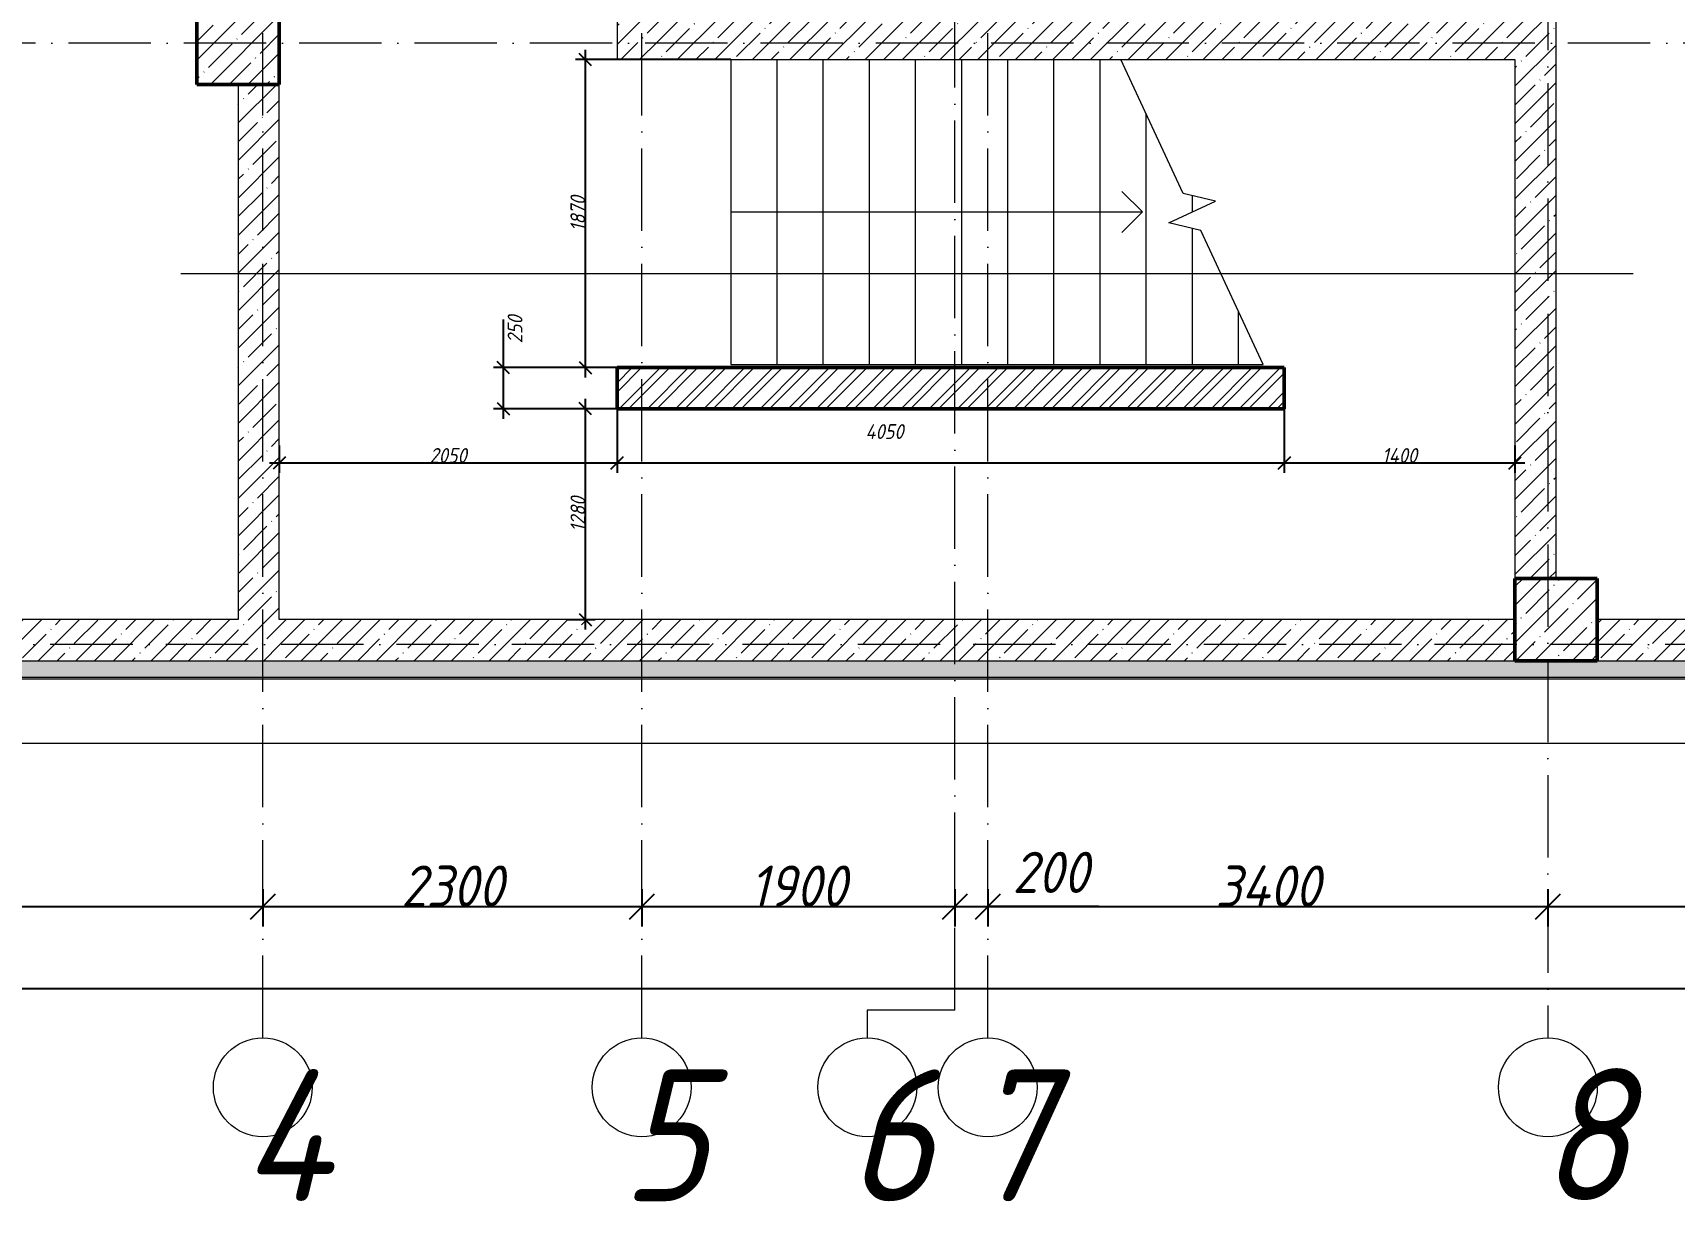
# Model space of a CAD drawing. Header units: millimetres. Extents: x -12989 to 629078, y -109036 to 555275.
# Drawn here: x 517693 to 527655, y 480028 to 487122 of the extents above; entities that cross this region are included whole.
import ezdxf

# ---------------------------------------------------------------- set-up
doc = ezdxf.new("R2010")
doc.units = ezdxf.units.MM
doc.linetypes.add('50_200_ШТРИХ_1Т_ш5_п1_п1_', pattern=[700, 500, -100, 0, -100])
for name, color, linetype, lineweight in [('A-____-____-DIMS', 7, 'Continuous', 9), ('A-DETL-GENF-OTLN-2', 7, 'Continuous', 5), ('A-FLOR-____-OTLN', 7, 'Continuous', 9), ('A-WALL-____-MCUT', 7, 'Continuous', 13), ('A-WALL-____-MCUT-1', 7, 'Continuous', 9), ('A-WALL-____-MCUT-2', 7, 'Continuous', 50), ('A-WALL-____-MCUT-3', 7, 'Continuous', 9), ('A-WALL-____-PATT-1', 7, 'Continuous', 9), ('S-COLS-____-MCUT', 7, 'Continuous', 50), ('S-COLS-____-OTLN', 7, 'Continuous', 9), ('S-GRID-____-IDEN', 7, 'Continuous', 9), ('S-GRID-____-OTLN', 7, 'Continuous', 9), ('S-GRID-____-OTLN-1', 7, '50_200_ШТРИХ_1Т_ш5_п1_п1_', 9), ('S-STRS-____-MBND', 7, 'Continuous', 9), ('S-STRS-____-OTLN-1', 7, 'Continuous', 9)]:
    doc.layers.add(name, color=color, linetype=linetype, lineweight=lineweight)
doc.layers.add('A-DETL-GENF-OTLN-3', color=9, linetype='Continuous', lineweight=9, true_color=0x808080)
doc.layers.add('A-WALL-____-PATT-2', color=7, linetype='Continuous', lineweight=9, true_color=0x787878)
doc.styles.add('ISOCPEUR_I', font='isocpeui.ttf', dxfattribs={"width": 0.9, "height": 2.5})
doc.styles.add('ISOCPEUR_I_7', font='isocpeui.ttf', dxfattribs={"width": 0.9, "height": 90})
doc.styles.add('ISOCPEUR_I_9', font='isocpeui.ttf', dxfattribs={"width": 0.9, "height": 250})
doc.dimstyles.new('ISO-1_8_0_9К_СРЕДНИЙ_Кладочные', dxfattribs={"dimscale": 304.8, "dimtxt": 89.638306, "dimasz": 0.246063, "dimexe": 0.19685, "dimexo": 0, "dimgap": 0, "dimtad": 1, "dimdec": 3, "dimrnd": 0.001, "dimdsep": 46, "dimtxsty": 'ISOCPEUR_I_7', "dimblk1": 'OBLIQUE', "dimblk2": 'OBLIQUE', "dimsah": 1, "dimcen": 0.09, "dimdle": 0.19685, "dimazin": 0, "dimtfac": 1, "dimtdec": 4, "dimtix": 1, "dimtmove": 2, "dimatfit": 3, "dimfxl": 1, "dimtvp": 1, "dimtolj": 1, "dimtzin": 0, "dimarcsym": 2})
doc.dimstyles.new('ISO-1_8_0_9К_СРЕДНИЙ_Кладочные_1', dxfattribs={"dimscale": 304.8, "dimtxt": 89.638306, "dimasz": 0.246063, "dimexe": 0.19685, "dimexo": 0, "dimgap": 0, "dimtad": 1, "dimdec": 3, "dimrnd": 0.001, "dimdsep": 46, "dimtxsty": 'ISOCPEUR_I_7', "dimblk1": 'OBLIQUE', "dimblk2": 'OBLIQUE', "dimsah": 1, "dimcen": 0.09, "dimdle": 0.19685, "dimazin": 0, "dimtfac": 1, "dimtdec": 4, "dimtix": 1, "dimtmove": 0, "dimatfit": 3, "dimfxl": 1, "dimtvp": 1, "dimtolj": 1, "dimtzin": 0, "dimarcsym": 2})
doc.dimstyles.new('ISO-1_8_0_9К_СРЕДНИЙ_Кладочные_2', dxfattribs={"dimscale": 304.8, "dimtxt": 89.638306, "dimasz": 0.246063, "dimexe": 0.19685, "dimexo": 0, "dimgap": 0, "dimtad": 1, "dimdec": 3, "dimrnd": 0.001, "dimdsep": 46, "dimtxsty": 'ISOCPEUR_I_7', "dimblk1": 'OBLIQUE', "dimblk2": 'OBLIQUE', "dimsah": 1, "dimcen": 0.09, "dimdle": 0.19685, "dimazin": 0, "dimtfac": 1, "dimtdec": 4, "dimtix": 1, "dimtmove": 1, "dimatfit": 3, "dimfxl": 1, "dimtvp": 1, "dimtolj": 1, "dimtzin": 0, "dimarcsym": 2})
doc.dimstyles.new('ISO-2_5_0_9К_БОЛЬШОЙ_ОСИ', dxfattribs={"dimscale": 304.8, "dimtxt": 248.995294, "dimasz": 0.492126, "dimexe": 0.393701, "dimexo": 0, "dimgap": 0, "dimtad": 1, "dimdec": 0, "dimzin": 0, "dimdsep": 46, "dimtxsty": 'ISOCPEUR_I_9', "dimblk1": 'OBLIQUE', "dimblk2": 'OBLIQUE', "dimsah": 1, "dimcen": 0.09, "dimdle": 0.393701, "dimazin": 0, "dimtfac": 1, "dimtdec": 4, "dimtix": 1, "dimtmove": 0, "dimatfit": 3, "dimfxl": 1, "dimtvp": 1, "dimtolj": 1, "dimtzin": 0, "dimarcsym": 2})
doc.dimstyles.new('ISO-2_5_0_9К_БОЛЬШОЙ_ОСИ_1', dxfattribs={"dimscale": 304.8, "dimtxt": 248.995294, "dimasz": 0.492126, "dimexe": 0.393701, "dimexo": 0, "dimgap": 0, "dimtad": 1, "dimdec": 0, "dimzin": 0, "dimdsep": 46, "dimtxsty": 'ISOCPEUR_I_9', "dimblk1": 'OBLIQUE', "dimblk2": 'OBLIQUE', "dimsah": 1, "dimcen": 0.09, "dimdle": 0.393701, "dimazin": 0, "dimtfac": 1, "dimtdec": 4, "dimtix": 1, "dimtmove": 1, "dimatfit": 3, "dimfxl": 1, "dimtvp": 1, "dimtolj": 1, "dimtzin": 0, "dimarcsym": 2})
pattern_1 = [(45, (513638.8, 428127.92), (-114.04925, 114.04925), []), (45, (513752.85, 428127.92), (-114.04925, 114.04925), [201.612, -40.322, 3.353, -36.97])]

# ---------------------------------------------------------------- blocks, each defined once
blk = doc.blocks.new('BSC_Колонна _Прямоугольная - 500х500-V51-АР1_Кладочный план подвала в осях 1-64_Ю-ЯЯ')
at = {"layer": 'S-COLS-____-OTLN'}
h = blk.add_hatch(dxfattribs=at)
h.set_pattern_fill('FP_64', color=256, style=0, pattern_type=2)
h.set_pattern_definition([(45, (-5300, -58931.04), (-114.04925, 114.04925), []), (45, (-5185.95, -58931.04), (-114.04925, 114.04925), [201.613, -40.323, 3.353, -36.97])])
h.paths.add_polyline_path([(-250, -250), (250, -250), (250, 250), (-250, 250)], flags=0)
at = {"layer": 'S-COLS-____-MCUT'}
for p, q in [((250, 250), (-250, 250)), ((-250, 250), (-250, -250)), ((250, -250), (250, 250)), ((-250, -250), (250, -250))]:
    blk.add_line(p, q, dxfattribs=at)
blk = doc.blocks.new('BSC_Колонна _Прямоугольная - 500х500-V52-АР1_Кладочный план подвала в осях 1-64_Ю-ЯЯ')
at = {"layer": 'S-COLS-____-OTLN'}
h = blk.add_hatch(dxfattribs=at)
h.set_pattern_fill('FP_65', color=256, style=0, pattern_type=2)
h.set_pattern_definition([(45, (-13300, -55431.04), (-114.04925, 114.04925), []), (45, (-13185.95, -55431.04), (-114.04925, 114.04925), [201.613, -40.323, 3.353, -36.97])])
h.paths.add_polyline_path([(-250, -250), (250, -250), (250, 250), (-250, 250)], flags=0)
at = {"layer": 'S-COLS-____-MCUT'}
for p, q in [((250, 250), (-250, 250)), ((-250, 250), (-250, -250)), ((250, -250), (250, 250)), ((-250, -250), (250, -250))]:
    blk.add_line(p, q, dxfattribs=at)
blk = doc.blocks.new('DET_L_Имитация разреза_ISO2-5 - Низ-28995171-АР1_Кладочный план подвала в осях 1-64_Ю-ЯЯ')
at = {"layer": 'A-DETL-GENF-OTLN-3'}
blk.add_line((143.1, 0), (8956.9, 0), dxfattribs=at)
blk = doc.blocks.new('Ось сетки - Круг_Ø6_00__ISO-2_5_0_9K_-25732049-АР1_Кладочный план подвала в осях 1-64_Ю-ЯЯ')
at = {"layer": 'S-GRID-____-IDEN'}
blk.add_circle((0, 0), 3, dxfattribs=at)
blk = doc.blocks.new('_Oblique')
at = {"color": 0, "linetype": 'ByBlock', "lineweight": -2}
blk.add_line((-0.5, -0.5), (0.5, 0.5), dxfattribs=at)
blk = doc.blocks.new('*D6515')
at = {"layer": 'A-____-____-DIMS', "color": 0, "lineweight": -2, "transparency": 16777216}
for p, q in [((511288.8, 481922.5), (511288.8, 481696.4)), ((519088.8, 481922.5), (519088.8, 481696.4)), ((511168.8, 481816.4), (519208.8, 481816.4))]:
    blk.add_line(p, q, dxfattribs=at)
at = {"layer": 'Defpoints', "color": 0, "transparency": 16777216}
for p in [(511288.8, 481922.5), (519088.8, 481922.5), (519088.8, 481816.4)]:
    blk.add_point(p, dxfattribs=at)
at = {"layer": 'A-____-____-DIMS', "color": 0, "lineweight": -2, "transparency": 16777216, "xscale": 150, "yscale": 150, "zscale": 150, "rotation": 180}
blk.add_blockref('_Oblique', (511288.8, 481816.4), dxfattribs=at)
at = {"layer": 'A-____-____-DIMS', "color": 0, "lineweight": -2, "transparency": 16777216, "xscale": 150, "yscale": 150, "zscale": 150}
blk.add_blockref('_Oblique', (519088.8, 481816.4), dxfattribs=at)
at = {"layer": 'A-____-____-DIMS', "color": 0, "transparency": 16777216, "insert": (515188.8, 481943), "char_height": 250, "width": 758.478, "attachment_point": 5, "style": 'ISOCPEUR_I_9'}
blk.add_mtext('\\A1;7800', dxfattribs=at)
blk = doc.blocks.new('*D6516')
at = {"layer": 'A-____-____-DIMS', "color": 0, "lineweight": -2, "transparency": 16777216}
for p, q in [((519088.8, 481922.5), (519088.8, 481696.4)), ((521388.8, 481922.5), (521388.8, 481696.4)), ((518968.8, 481816.4), (521508.8, 481816.4))]:
    blk.add_line(p, q, dxfattribs=at)
at = {"layer": 'Defpoints', "color": 0, "transparency": 16777216}
for p in [(519088.8, 481922.5), (521388.8, 481922.5), (521388.8, 481816.4)]:
    blk.add_point(p, dxfattribs=at)
at = {"layer": 'A-____-____-DIMS', "color": 0, "lineweight": -2, "transparency": 16777216, "xscale": 150, "yscale": 150, "zscale": 150, "rotation": 180}
blk.add_blockref('_Oblique', (519088.8, 481816.4), dxfattribs=at)
at = {"layer": 'A-____-____-DIMS', "color": 0, "lineweight": -2, "transparency": 16777216, "xscale": 150, "yscale": 150, "zscale": 150}
blk.add_blockref('_Oblique', (521388.8, 481816.4), dxfattribs=at)
at = {"layer": 'A-____-____-DIMS', "color": 0, "transparency": 16777216, "insert": (520238.8, 481941.4), "char_height": 250, "width": 758.478, "attachment_point": 5, "style": 'ISOCPEUR_I_9'}
blk.add_mtext('\\A1;2300', dxfattribs=at)
blk = doc.blocks.new('*D6517')
at = {"layer": 'A-____-____-DIMS', "color": 0, "lineweight": -2, "transparency": 16777216}
for p, q in [((521388.8, 481922.5), (521388.8, 481696.4)), ((523288.8, 481922.5), (523288.8, 481696.4)), ((521268.8, 481816.4), (523408.8, 481816.4))]:
    blk.add_line(p, q, dxfattribs=at)
at = {"layer": 'Defpoints', "color": 0, "transparency": 16777216}
for p in [(521388.8, 481922.5), (523288.8, 481922.5), (523288.8, 481816.4)]:
    blk.add_point(p, dxfattribs=at)
at = {"layer": 'A-____-____-DIMS', "color": 0, "lineweight": -2, "transparency": 16777216, "xscale": 150, "yscale": 150, "zscale": 150, "rotation": 180}
blk.add_blockref('_Oblique', (521388.8, 481816.4), dxfattribs=at)
at = {"layer": 'A-____-____-DIMS', "color": 0, "lineweight": -2, "transparency": 16777216, "xscale": 150, "yscale": 150, "zscale": 150}
blk.add_blockref('_Oblique', (523288.8, 481816.4), dxfattribs=at)
at = {"layer": 'A-____-____-DIMS', "color": 0, "transparency": 16777216, "insert": (522338.8, 481941.4), "char_height": 250, "width": 701.018, "attachment_point": 5, "style": 'ISOCPEUR_I_9'}
blk.add_mtext('\\A1;1900', dxfattribs=at)
blk = doc.blocks.new('*D6518')
at = {"layer": 'A-____-____-DIMS', "color": 0, "lineweight": -2, "transparency": 16777216}
for p, q in [((523288.8, 481922.5), (523288.8, 481696.4)), ((523488.8, 481922.5), (523488.8, 481696.4)), ((523168.8, 481816.4), (523608.8, 481816.4)), ((524162.5, 481816.4), (523488.8, 481816.4))]:
    blk.add_line(p, q, dxfattribs=at)
at = {"layer": 'Defpoints', "color": 0, "transparency": 16777216}
for p in [(523288.8, 481922.5), (523488.8, 481922.5), (523488.8, 481816.4)]:
    blk.add_point(p, dxfattribs=at)
at = {"layer": 'A-____-____-DIMS', "color": 0, "lineweight": -2, "transparency": 16777216, "xscale": 150, "yscale": 150, "zscale": 150, "rotation": 180}
blk.add_blockref('_Oblique', (523288.8, 481816.4), dxfattribs=at)
at = {"layer": 'A-____-____-DIMS', "color": 0, "lineweight": -2, "transparency": 16777216, "xscale": 150, "yscale": 150, "zscale": 150}
blk.add_blockref('_Oblique', (523488.8, 481816.4), dxfattribs=at)
at = {"layer": 'A-____-____-DIMS', "color": 0, "transparency": 16777216, "insert": (523639.1, 482149.7), "char_height": 250, "width": 568.858, "attachment_point": 1, "line_spacing_factor": 1.149209, "style": 'ISOCPEUR_I_9'}
blk.add_mtext('\\A1;200', dxfattribs=at)
blk = doc.blocks.new('*D6519')
at = {"layer": 'A-____-____-DIMS', "color": 0, "lineweight": -2, "transparency": 16777216}
for p, q in [((523488.8, 481922.5), (523488.8, 481696.4)), ((526888.8, 481922.5), (526888.8, 481696.4)), ((523368.8, 481816.4), (527008.8, 481816.4))]:
    blk.add_line(p, q, dxfattribs=at)
at = {"layer": 'Defpoints', "color": 0, "transparency": 16777216}
for p in [(523488.8, 481922.5), (526888.8, 481922.5), (526888.8, 481816.4)]:
    blk.add_point(p, dxfattribs=at)
at = {"layer": 'A-____-____-DIMS', "color": 0, "lineweight": -2, "transparency": 16777216, "xscale": 150, "yscale": 150, "zscale": 150, "rotation": 180}
blk.add_blockref('_Oblique', (523488.8, 481816.4), dxfattribs=at)
at = {"layer": 'A-____-____-DIMS', "color": 0, "lineweight": -2, "transparency": 16777216, "xscale": 150, "yscale": 150, "zscale": 150}
blk.add_blockref('_Oblique', (526888.8, 481816.4), dxfattribs=at)
at = {"layer": 'A-____-____-DIMS', "color": 0, "transparency": 16777216, "insert": (525188.8, 481941.4), "char_height": 250, "width": 781.462, "attachment_point": 5, "style": 'ISOCPEUR_I_9'}
blk.add_mtext('\\A1;3400', dxfattribs=at)
blk = doc.blocks.new('*D6520')
at = {"layer": 'A-____-____-DIMS', "color": 0, "lineweight": -2, "transparency": 16777216}
for p, q in [((526888.8, 481922.5), (526888.8, 481696.4)), ((531588.8, 481922.5), (531588.8, 481696.4)), ((526768.8, 481816.4), (531708.8, 481816.4))]:
    blk.add_line(p, q, dxfattribs=at)
at = {"layer": 'Defpoints', "color": 0, "transparency": 16777216}
for p in [(526888.8, 481922.5), (531588.8, 481922.5), (531588.8, 481816.4)]:
    blk.add_point(p, dxfattribs=at)
at = {"layer": 'A-____-____-DIMS', "color": 0, "lineweight": -2, "transparency": 16777216, "xscale": 150, "yscale": 150, "zscale": 150, "rotation": 180}
blk.add_blockref('_Oblique', (526888.8, 481816.4), dxfattribs=at)
at = {"layer": 'A-____-____-DIMS', "color": 0, "lineweight": -2, "transparency": 16777216, "xscale": 150, "yscale": 150, "zscale": 150}
blk.add_blockref('_Oblique', (531588.8, 481816.4), dxfattribs=at)
at = {"layer": 'A-____-____-DIMS', "color": 0, "transparency": 16777216, "insert": (529238.8, 481943), "char_height": 250, "width": 781.462, "attachment_point": 5, "style": 'ISOCPEUR_I_9'}
blk.add_mtext('\\A1;4700', dxfattribs=at)
blk = doc.blocks.new('*D6604')
at = {"layer": 'A-____-____-DIMS', "color": 0, "lineweight": -2, "transparency": 16777216}
for p, q in [((511288.8, 481425.6), (511288.8, 481199.6)), ((584688.8, 481425.6), (584688.8, 481199.6)), ((511168.8, 481319.6), (584808.8, 481319.6))]:
    blk.add_line(p, q, dxfattribs=at)
at = {"layer": 'Defpoints', "color": 0, "transparency": 16777216}
for p in [(511288.8, 481425.6), (584688.8, 481425.6), (584688.8, 481319.6)]:
    blk.add_point(p, dxfattribs=at)
at = {"layer": 'A-____-____-DIMS', "color": 0, "lineweight": -2, "transparency": 16777216, "xscale": 150, "yscale": 150, "zscale": 150, "rotation": 180}
blk.add_blockref('_Oblique', (511288.8, 481319.6), dxfattribs=at)
at = {"layer": 'A-____-____-DIMS', "color": 0, "lineweight": -2, "transparency": 16777216, "xscale": 150, "yscale": 150, "zscale": 150}
blk.add_blockref('_Oblique', (584688.8, 481319.6), dxfattribs=at)
at = {"layer": 'A-____-____-DIMS', "color": 0, "transparency": 16777216, "insert": (547988.8, 481446.2), "char_height": 250, "width": 971.082, "attachment_point": 5, "style": 'ISOCPEUR_I_9'}
blk.add_mtext('\\A1;73400', dxfattribs=at)
blk = doc.blocks.new('*D6661')
at = {"layer": 'A-____-____-DIMS', "color": 0, "lineweight": -2, "transparency": 16777216}
for p, q in [((521238.8, 484839), (521238.8, 484450.7)), ((519188.8, 484616.8), (519188.8, 484450.7)), ((519128.8, 484510.7), (521298.8, 484510.7))]:
    blk.add_line(p, q, dxfattribs=at)
at = {"layer": 'Defpoints', "color": 0, "transparency": 16777216}
for p in [(521238.8, 484839), (519188.8, 484616.8), (521238.8, 484510.7)]:
    blk.add_point(p, dxfattribs=at)
at = {"layer": 'A-____-____-DIMS', "color": 0, "lineweight": -2, "transparency": 16777216, "xscale": 75, "yscale": 75, "zscale": 75, "rotation": 180}
blk.add_blockref('_Oblique', (519188.8, 484510.7), dxfattribs=at)
at = {"layer": 'A-____-____-DIMS', "color": 0, "lineweight": -2, "transparency": 16777216, "xscale": 75, "yscale": 75, "zscale": 75}
blk.add_blockref('_Oblique', (521238.8, 484510.7), dxfattribs=at)
at = {"layer": 'A-____-____-DIMS', "color": 0, "transparency": 16777216, "insert": (520213.8, 484555.7), "char_height": 90, "width": 546.104, "attachment_point": 5, "style": 'ISOCPEUR_I_7'}
blk.add_mtext('\\A1;2050', dxfattribs=at)
blk = doc.blocks.new('*D6662')
at = {"layer": 'A-____-____-DIMS', "color": 0, "lineweight": -2, "transparency": 16777216}
for p, q in [((521238.8, 484839), (521238.8, 484450.7)), ((525288.8, 484839), (525288.8, 484450.7)), ((521178.8, 484510.7), (525348.8, 484510.7))]:
    blk.add_line(p, q, dxfattribs=at)
at = {"layer": 'Defpoints', "color": 0, "transparency": 16777216}
for p in [(521238.8, 484839), (525288.8, 484839), (525288.8, 484510.7)]:
    blk.add_point(p, dxfattribs=at)
at = {"layer": 'A-____-____-DIMS', "color": 0, "lineweight": -2, "transparency": 16777216, "xscale": 75, "yscale": 75, "zscale": 75, "rotation": 180}
blk.add_blockref('_Oblique', (521238.8, 484510.7), dxfattribs=at)
at = {"layer": 'A-____-____-DIMS', "color": 0, "lineweight": -2, "transparency": 16777216, "xscale": 75, "yscale": 75, "zscale": 75}
blk.add_blockref('_Oblique', (525288.8, 484510.7), dxfattribs=at)
at = {"layer": 'A-____-____-DIMS', "color": 0, "transparency": 16777216, "insert": (522746.9, 484745.9), "char_height": 90, "width": 562.653, "attachment_point": 1, "line_spacing_factor": 1.149209, "style": 'ISOCPEUR_I_7'}
blk.add_mtext('\\A1;4050', dxfattribs=at)
blk = doc.blocks.new('*D6663')
at = {"layer": 'A-____-____-DIMS', "color": 0, "lineweight": -2, "transparency": 16777216}
for p, q in [((525288.8, 484839), (525288.8, 484450.7)), ((526688.8, 484616.8), (526688.8, 484450.7)), ((525228.8, 484510.7), (526748.8, 484510.7))]:
    blk.add_line(p, q, dxfattribs=at)
at = {"layer": 'Defpoints', "color": 0, "transparency": 16777216}
for p in [(525288.8, 484839), (526688.8, 484616.8), (526688.8, 484510.7)]:
    blk.add_point(p, dxfattribs=at)
at = {"layer": 'A-____-____-DIMS', "color": 0, "lineweight": -2, "transparency": 16777216, "xscale": 75, "yscale": 75, "zscale": 75, "rotation": 180}
blk.add_blockref('_Oblique', (525288.8, 484510.7), dxfattribs=at)
at = {"layer": 'A-____-____-DIMS', "color": 0, "lineweight": -2, "transparency": 16777216, "xscale": 75, "yscale": 75, "zscale": 75}
blk.add_blockref('_Oblique', (526688.8, 484510.7), dxfattribs=at)
at = {"layer": 'A-____-____-DIMS', "color": 0, "transparency": 16777216, "insert": (525988.8, 484555.7), "char_height": 90, "width": 521.281, "attachment_point": 5, "style": 'ISOCPEUR_I_7'}
blk.add_mtext('\\A1;1400', dxfattribs=at)
blk = doc.blocks.new('*D6664')
at = {"layer": 'A-____-____-DIMS', "color": 0, "lineweight": -2, "transparency": 16777216}
for p, q in [((521046.5, 483499), (521046.5, 484899)), ((521238.8, 484839), (520986.5, 484839)), ((520940.4, 483559), (521106.5, 483559))]:
    blk.add_line(p, q, dxfattribs=at)
at = {"layer": 'Defpoints', "color": 0, "transparency": 16777216}
for p in [(521046.5, 484839), (521238.8, 484839), (520940.4, 483559)]:
    blk.add_point(p, dxfattribs=at)
at = {"layer": 'A-____-____-DIMS', "color": 0, "lineweight": -2, "transparency": 16777216, "xscale": 75, "yscale": 75, "zscale": 75}
for p, rotation in [((521046.5, 484839), 90), ((521046.5, 483559), 270)]:
    blk.add_blockref('_Oblique', p, dxfattribs=dict(at, rotation=rotation))
at = {"layer": 'A-____-____-DIMS', "color": 0, "transparency": 16777216, "insert": (521001.5, 484199), "char_height": 90, "width": 504.733, "attachment_point": 5, "rotation": 90, "style": 'ISOCPEUR_I_7'}
blk.add_mtext('\\A1;1280', dxfattribs=at)
blk = doc.blocks.new('*D6665')
at = {"layer": 'A-____-____-DIMS', "color": 0, "lineweight": -2, "transparency": 16777216}
for p, q in [((520548.9, 485089), (520548.9, 485381.1)), ((521238.8, 485089), (520488.9, 485089)), ((520548.9, 484779), (520548.9, 485089)), ((521238.8, 484839), (520488.9, 484839))]:
    blk.add_line(p, q, dxfattribs=at)
at = {"layer": 'Defpoints', "color": 0, "transparency": 16777216}
for p in [(520548.9, 485089), (521238.8, 485089), (521238.8, 484839)]:
    blk.add_point(p, dxfattribs=at)
at = {"layer": 'A-____-____-DIMS', "color": 0, "lineweight": -2, "transparency": 16777216, "xscale": 75, "yscale": 75, "zscale": 75}
for p, rotation in [((520548.9, 485089), 90), ((520548.9, 484839), 270)]:
    blk.add_blockref('_Oblique', p, dxfattribs=dict(at, rotation=rotation))
at = {"layer": 'A-____-____-DIMS', "color": 0, "transparency": 16777216, "insert": (520574.9, 485236.3), "char_height": 90, "width": 409.578, "attachment_point": 1, "rotation": 90, "line_spacing_factor": 1.149209, "style": 'ISOCPEUR_I_7'}
blk.add_mtext('\\A1;250', dxfattribs=at)
blk = doc.blocks.new('*D6666')
at = {"layer": 'A-____-____-DIMS', "color": 0, "lineweight": -2, "transparency": 16777216}
for p, q in [((521046.5, 485029), (521046.5, 487019)), ((521928.8, 486959), (520986.5, 486959)), ((521238.8, 485089), (520986.5, 485089))]:
    blk.add_line(p, q, dxfattribs=at)
at = {"layer": 'Defpoints', "color": 0, "transparency": 16777216}
for p in [(521046.5, 486959), (521928.8, 486959), (521238.8, 485089)]:
    blk.add_point(p, dxfattribs=at)
at = {"layer": 'A-____-____-DIMS', "color": 0, "lineweight": -2, "transparency": 16777216, "xscale": 75, "yscale": 75, "zscale": 75}
for p, rotation in [((521046.5, 486959), 90), ((521046.5, 485089), 270)]:
    blk.add_blockref('_Oblique', p, dxfattribs=dict(at, rotation=rotation))
at = {"layer": 'A-____-____-DIMS', "color": 0, "transparency": 16777216, "insert": (521000.9, 486024), "char_height": 90, "width": 504.733, "attachment_point": 5, "rotation": 90, "style": 'ISOCPEUR_I_7'}
blk.add_mtext('\\A1;1870', dxfattribs=at)

msp = doc.modelspace()

# ---------------------------------------------------------------- hatches: boundary and pattern name
at = {"layer": 'A-WALL-____-PATT-1'}
h = msp.add_hatch(dxfattribs=at)
h.set_pattern_fill('FP_1', color=256, style=0, pattern_type=2)
h.set_pattern_definition(pattern_1)
h.paths.add_polyline_path([(521238.8036, 486958.9591), (521488.8036, 486958.9591), (521488.8036, 491308.9591), (521238.8036, 491308.9591), (521238.8036, 488581.1226)], flags=0)
h = msp.add_hatch(dxfattribs=at)
h.set_pattern_fill('FP_1', color=256, style=0, pattern_type=2)
h.set_pattern_definition(pattern_1)
h.paths.add_polyline_path([(526938.8036, 483808.9591), (526938.8036, 491308.9591), (526688.8036, 491308.9591), (526688.8036, 483808.9591)], flags=0)
h = msp.add_hatch(dxfattribs=at)
h.set_pattern_fill('FP_1', color=256, style=0, pattern_type=2)
h.set_pattern_definition(pattern_1)
h.paths.add_polyline_path([(526688.8036, 486958.9591), (526688.8036, 487208.9591), (521488.8036, 487208.9591), (521488.8036, 486958.9591), (524229.5177, 486958.9591)], flags=0)
h = msp.add_hatch(dxfattribs=at)
h.set_pattern_fill('FP_1', color=256, style=0, pattern_type=2)
h.set_pattern_definition(pattern_1)
h.paths.add_polyline_path([(519188.8036, 483308.9591), (519188.8036, 486808.9591), (518938.8036, 486808.9591), (518938.8036, 483308.9591)], flags=0)
h = msp.add_hatch(dxfattribs=at)
h.set_pattern_fill('FP_1', color=256, style=0, pattern_type=2)
h.set_pattern_definition(pattern_1)
h.paths.add_polyline_path([(518938.8036, 483308.9591), (518938.8036, 483558.9591), (511688.8036, 483558.9591), (511688.8036, 483308.9591), (513624.7167, 483308.9591)], flags=0)
h = msp.add_hatch(dxfattribs=at)
h.set_pattern_fill('FP_1', color=256, style=0, pattern_type=2)
h.set_pattern_definition(pattern_1)
h.paths.add_polyline_path([(526688.8036, 483308.9591), (526688.8036, 483558.9591), (519188.8036, 483558.9591), (519188.8036, 483308.9591), (524229.5177, 483308.9591)], flags=0)
h = msp.add_hatch(dxfattribs=at)
h.set_pattern_fill('FP_1', color=256, style=0, pattern_type=2)
h.set_pattern_definition(pattern_1)
h.paths.add_polyline_path([(531338.8036, 483308.9591), (531338.8036, 483558.9591), (527188.8036, 483558.9591), (527188.8036, 483308.9591), (527764.4514, 483308.9591)], flags=0)
h = msp.add_hatch(dxfattribs=at)
h.set_pattern_fill('FP_54', color=256, style=0, pattern_type=2)
h.set_pattern_definition([(0, (513638.804, 428127.92), (120.967, 69.841), [80.645, -161.29]), (120, (513638.804, 428127.92), (-120.96808, 69.84086), [80.645, -161.29]), (60, (513638.804, 428127.92), (-8e-05, 139.68186), [0, -161.29, 80.645, 0])])
h.paths.add_polyline_path([(576718.8036, 483206.9591), (576718.8036, 483306.9591), (511186.8036, 483306.9591), (511186.8036, 483206.9591), (563113.7883, 483206.9591)], flags=0)
at = {"layer": 'A-WALL-____-PATT-2'}
h = msp.add_hatch(dxfattribs=at)
h.set_pattern_fill('FP_53', color=256, style=0, pattern_type=2)
h.set_pattern_definition([(45, (513638.8, 428127.92), (-85.53659, 85.53659), []), (45, (513695.83, 428127.92), (-85.53659, 85.53659), [])])
h.paths.add_polyline_path([(521238.8036, 484838.9591), (525288.8036, 484838.9591), (525288.8036, 485088.9591), (521238.8036, 485088.9591)], flags=0)

# ---------------------------------------------------------------- linework, layer by layer
at = {"layer": 'A-FLOR-____-OTLN'}
msp.add_line((510688.8036, 482808.9591), (558838.8036, 482808.9591), dxfattribs=at)
at = {"layer": 'A-WALL-____-MCUT'}
for p, q in [((511078.8036, 483198.9591), (588028.8036, 483198.9591)), ((588036.8036, 483206.9591), (511086.8036, 483206.9591))]:
    msp.add_line(p, q, dxfattribs=at)
at = {"layer": 'A-WALL-____-MCUT-1'}
for p, q in [((526938.8036, 483808.9591), (526938.8036, 491308.9591)), ((521238.8036, 489908.9591), (521238.8036, 486958.9591)), ((521238.8036, 486958.9591), (521488.8036, 486958.9591)), ((521488.8036, 486958.9591), (526688.8036, 486958.9591)), ((526688.8036, 486958.9591), (526688.8036, 483808.9591)), ((518938.8036, 486808.9591), (518938.8036, 483558.9591)), ((519188.8036, 483558.9591), (519188.8036, 486808.9591)), ((518938.8036, 483558.9591), (511688.8036, 483558.9591)), ((526688.8036, 483558.9591), (519188.8036, 483558.9591)), ((531338.8036, 483558.9591), (527188.8036, 483558.9591)), ((511688.8036, 483308.9591), (526688.8036, 483308.9591)), ((527188.8036, 483308.9591), (531338.8036, 483308.9591))]:
    msp.add_line(p, q, dxfattribs=at)
at = {"layer": 'A-WALL-____-MCUT-2'}
for p, q in [((525288.8036, 485088.9591), (521238.8036, 485088.9591)), ((521238.8036, 485088.9591), (521238.8036, 484838.9591)), ((525288.8036, 484838.9591), (525288.8036, 485088.9591)), ((521238.8036, 484838.9591), (525288.8036, 484838.9591))]:
    msp.add_line(p, q, dxfattribs=at)
at = {"layer": 'A-WALL-____-MCUT-3'}
msp.add_line((588138.8036, 483306.9591), (511186.8036, 483306.9591), dxfattribs=at)
at = {"layer": 'S-GRID-____-OTLN'}
for p, q in [((522757.9901, 481188.462), (522757.9901, 481019.505)), ((523288.8036, 481188.462), (522757.9901, 481188.462))]:
    msp.add_line(p, q, dxfattribs=at)
at = {"layer": 'S-GRID-____-OTLN-1'}
for p, q in [((519088.8036, 481019.505), (519088.8036, 519020.7686)), ((521388.8036, 481019.505), (521388.8036, 519020.7686)), ((523288.8036, 481188.462), (523288.8036, 519020.7686)), ((526888.8036, 519020.7686), (526888.8036, 481019.505)), ((523488.8036, 481019.505), (523488.8036, 518795.7946)), ((589118.844, 487058.9591), (508970.0334, 487058.9591)), ((617713.2102, 483408.9591), (508970.0334, 483408.9591))]:
    msp.add_line(p, q, dxfattribs=at)
at = {"layer": 'S-STRS-____-MBND'}
for p, q in [((524675.9763, 486147.2476), (524297.469, 486958.9591)), ((524587.193, 485967.925), (524870.4141, 486099.9932)), ((524870.4141, 486099.9932), (524675.9763, 486147.2476)), ((524781.6308, 485920.6707), (524587.193, 485967.925)), ((525160.1381, 485108.9591), (524781.6308, 485920.6707))]:
    msp.add_line(p, q, dxfattribs=at)
at = {"layer": 'S-STRS-____-OTLN-1'}
for p, q in [((521928.8036, 486958.9591), (521928.8036, 485108.9591)), ((521928.8036, 486958.9591), (521928.8036, 485108.9591)), ((522208.8036, 486958.9591), (522208.8036, 485108.9591)), ((522208.8036, 486958.9591), (522208.8036, 485108.9591)), ((522488.8036, 486958.9591), (522488.8036, 485108.9591)), ((522488.8036, 486958.9591), (522488.8036, 485108.9591)), ((522768.8036, 486958.9591), (522768.8036, 485108.9591)), ((522768.8036, 486958.9591), (522768.8036, 485108.9591)), ((523048.8036, 486958.9591), (523048.8036, 485108.9591)), ((523048.8036, 486958.9591), (523048.8036, 485108.9591)), ((523328.8036, 486958.9591), (523328.8036, 485108.9591)), ((523328.8036, 486958.9591), (523328.8036, 485108.9591)), ((523608.8036, 486958.9591), (523608.8036, 485108.9591)), ((523608.8036, 486958.9591), (523608.8036, 485108.9591)), ((523888.8036, 486958.9591), (523888.8036, 485108.9591)), ((523888.8036, 486958.9591), (523888.8036, 485108.9591)), ((524168.8036, 486958.9591), (524168.8036, 485108.9591)), ((524168.8036, 486958.9591), (524168.8036, 485108.9591)), ((524448.8036, 486634.4211), (524448.8036, 485108.9591)), ((524448.8036, 486634.4211), (524448.8036, 485108.9591)), ((524428.8036, 486033.9591), (524303.8036, 486158.9591)), ((524728.8036, 486134.409), (524728.8036, 486033.9591)), ((524728.8036, 486134.409), (524728.8036, 486033.9591)), ((521928.8036, 486033.9591), (522208.8036, 486033.9591)), ((522208.8036, 486033.9591), (522488.8036, 486033.9591)), ((522488.8036, 486033.9591), (522768.8036, 486033.9591)), ((522768.8036, 486033.9591), (523048.8036, 486033.9591)), ((523048.8036, 486033.9591), (523328.8036, 486033.9591)), ((523328.8036, 486033.9591), (523608.8036, 486033.9591)), ((523608.8036, 486033.9591), (523888.8036, 486033.9591)), ((523888.8036, 486033.9591), (524168.8036, 486033.9591)), ((524168.8036, 486033.9591), (524428.8036, 486033.9591)), ((524428.8036, 486033.9591), (524303.8036, 485908.9591)), ((524728.8036, 485933.5093), (524728.8036, 485108.9591)), ((524728.8036, 485933.5093), (524728.8036, 485108.9591)), ((525008.8036, 485433.4972), (525008.8036, 485108.9591)), ((525008.8036, 485433.4972), (525008.8036, 485108.9591)), ((521928.8036, 485108.9591), (522208.8036, 485108.9591)), ((522208.8036, 485108.9591), (522488.8036, 485108.9591)), ((522488.8036, 485108.9591), (522768.8036, 485108.9591)), ((522768.8036, 485108.9591), (523048.8036, 485108.9591)), ((523048.8036, 485108.9591), (523328.8036, 485108.9591)), ((523328.8036, 485108.9591), (523608.8036, 485108.9591)), ((523608.8036, 485108.9591), (523888.8036, 485108.9591)), ((523888.8036, 485108.9591), (524168.8036, 485108.9591)), ((524168.8036, 485108.9591), (524448.8036, 485108.9591)), ((524448.8036, 485108.9591), (524728.8036, 485108.9591)), ((524728.8036, 485108.9591), (525008.8036, 485108.9591)), ((525008.8036, 485108.9591), (525160.1381, 485108.9591))]:
    msp.add_line(p, q, dxfattribs=at)

# ---------------------------------------------------------------- block references
at = {"layer": 'A-DETL-GENF-OTLN-2', "rotation": 180}
msp.add_blockref('DET_L_Имитация разреза_ISO2-5 - Низ-28995171-АР1_Кладочный план подвала в осях 1-64_Ю-ЯЯ', (527549.0448, 485658.9591), dxfattribs=at)
at = {"layer": 'S-COLS-____-OTLN'}
for name, p in [('BSC_Колонна _Прямоугольная - 500х500-V51-АР1_Кладочный план подвала в осях 1-64_Ю-ЯЯ', (518938.8036, 487058.9591)), ('BSC_Колонна _Прямоугольная - 500х500-V52-АР1_Кладочный план подвала в осях 1-64_Ю-ЯЯ', (526938.8036, 483558.9591))]:
    msp.add_blockref(name, p, dxfattribs=at)
at = {"layer": 'S-GRID-____-IDEN', "xscale": 99.99999999999993, "yscale": 99.99999999999993, "zscale": 99.99999999999993}
for p in [(519088.8036, 480719.505), (521388.8036, 480719.505), (522757.9901, 480719.505), (523488.8036, 480719.505)]:
    msp.add_blockref('Ось сетки - Круг_Ø6_00__ISO-2_5_0_9K_-25732049-АР1_Кладочный план подвала в осях 1-64_Ю-ЯЯ', p, dxfattribs=at)
at = {"layer": 'S-GRID-____-IDEN', "xscale": 99.99999999999993, "yscale": 99.99999999999993, "zscale": 99.99999999999993, "rotation": 180}
msp.add_blockref('Ось сетки - Круг_Ø6_00__ISO-2_5_0_9K_-25732049-АР1_Кладочный план подвала в осях 1-64_Ю-ЯЯ', (526888.8036, 480719.505), dxfattribs=at)

# ---------------------------------------------------------------- texts
at = {"layer": 'S-GRID-____-IDEN', "char_height": 800, "attachment_point": 1, "style": 'ISOCPEUR_I'}
for s, insert, width in [('\\fISOCPEUR|b0|i1|c204|p34|;\\W.9;4', (518958.1252, 480828.2796), 223.670812), ('\\fISOCPEUR|b0|i1|c204|p34|;\\W.9;5', (521267.1252, 480828.2796), 202.02525), ('\\fISOCPEUR|b0|i1|c204|p34|;\\W.9;6', (522636.3118, 480828.2796), 202.02525), ('\\fISOCPEUR|b0|i1|c204|p34|;\\W.9;7', (523367.1252, 480828.2796), 202.02525), ('\\fISOCPEUR|b0|i1|c204|p34|;\\W.9;8', (526837.6819, 480833.4386), 202.02525)]:
    msp.add_mtext(s, dxfattribs=dict(at, insert=insert, width=width))

# ---------------------------------------------------------------- dimensions: what is measured, and where the dimension line sits
at = {"layer": 'A-____-____-DIMS'}
for base, p1, p2, override, picture, middle in [((521046.4696, 486958.9591), (521238.8036, 485088.9591), (521928.8036, 486958.9591), {"dimtxt": 400, "dimpost": '<>', "dimfxl": 1993.238571}, '*D6666', (521000.89, 486023.9591)), ((521046.4696, 484838.9591), (520940.4035, 483558.9591), (521238.8036, 484838.9591), {"dimtxt": 400, "dimpost": '<>', "dimfxl": 1314.322093}, '*D6664', (521001.4696, 484198.9591))]:
    dim = msp.add_linear_dim(base=base, p1=p1, p2=p2, angle=90, dimstyle='ISO-1_8_0_9К_СРЕДНИЙ_Кладочные', override=override, dxfattribs=at)
    dim.commit()
    dim.dimension.update_dxf_attribs({"geometry": picture, "text_midpoint": middle})
dim = msp.add_linear_dim(base=(520548.8713, 485088.9591), p1=(521238.8036, 484838.9591), p2=(521238.8036, 485088.9591), angle=90, dimstyle='ISO-1_8_0_9К_СРЕДНИЙ_Кладочные_1', override={"dimtxt": 400, "dimpost": '<>', "dimfxl": 250}, dxfattribs=at)
dim.commit()
dim.dimension.update_dxf_attribs({"geometry": '*D6665', "text_midpoint": (520634.9032, 485381.0529), "dimtype": 160, "text_rotation": 90})
for base, p1, p2, dimstyle, override, picture, middle in [((521238.8036, 484510.7394), (519188.8036, 484616.8054), (521238.8036, 484838.9591), 'ISO-1_8_0_9К_СРЕДНИЙ_Кладочные', {"dimtxt": 400, "dimpost": '<>', "dimfxl": 2062.00201}, '*D6661', (520213.8036, 484555.7394)), ((526688.8036, 484510.7394), (525288.8036, 484838.9591), (526688.8036, 484616.8054), 'ISO-1_8_0_9К_СРЕДНИЙ_Кладочные', {"dimtxt": 400, "dimpost": '<>', "dimfxl": 1417.516239}, '*D6663', (525988.8036, 484555.7394)), ((519088.8036, 481816.3843), (511288.8036, 481922.4503), (519088.8036, 481922.4503), 'ISO-2_5_0_9К_БОЛЬШОЙ_ОСИ', {"dimtxt": 400, "dimpost": '<>', "dimfxl": 7800}, '*D6515', (515188.8036, 481942.9941)), ((521388.8036, 481816.3843), (519088.8036, 481922.4503), (521388.8036, 481922.4503), 'ISO-2_5_0_9К_БОЛЬШОЙ_ОСИ', {"dimtxt": 400, "dimpost": '<>', "dimfxl": 2300}, '*D6516', (520238.8036, 481941.3843)), ((523288.8036, 481816.3843), (521388.8036, 481922.4503), (523288.8036, 481922.4503), 'ISO-2_5_0_9К_БОЛЬШОЙ_ОСИ', {"dimtxt": 400, "dimpost": '<>', "dimfxl": 1900}, '*D6517', (522338.8036, 481941.3843)), ((526888.8036, 481816.3843), (523488.8036, 481922.4503), (526888.8036, 481922.4503), 'ISO-2_5_0_9К_БОЛЬШОЙ_ОСИ', {"dimtxt": 400, "dimpost": '<>', "dimfxl": 3400}, '*D6519', (525188.8036, 481941.3843)), ((531588.8036, 481816.3843), (526888.8036, 481922.4503), (531588.8036, 481922.4503), 'ISO-2_5_0_9К_БОЛЬШОЙ_ОСИ', {"dimtxt": 400, "dimpost": '<>', "dimfxl": 4700}, '*D6520', (529238.8036, 481942.9941)), ((584688.8036, 481319.584), (511288.8036, 481425.65), (584688.8036, 481425.65), 'ISO-2_5_0_9К_БОЛЬШОЙ_ОСИ', {"dimtxt": 400, "dimpost": '<>', "dimfxl": 73400}, '*D6604', (547988.8036, 481446.1938))]:
    dim = msp.add_linear_dim(base=base, p1=p1, p2=p2, dimstyle=dimstyle, override=override, dxfattribs=at)
    dim.commit()
    dim.dimension.update_dxf_attribs({"geometry": picture, "text_midpoint": middle})
for base, p1, p2, dimstyle, override, picture, middle in [((525288.8036, 484510.7394), (521238.8036, 484838.9591), (525288.8036, 484838.9591), 'ISO-1_8_0_9К_СРЕДНИЙ_Кладочные_2', {"dimtxt": 400, "dimpost": '<>', "dimfxl": 4050}, '*D6662', (523028.2242, 484625.9014)), ((523488.8036, 481816.3843), (523288.8036, 481922.4503), (523488.8036, 481922.4503), 'ISO-2_5_0_9К_БОЛЬШОЙ_ОСИ_1', {"dimtxt": 400, "dimpost": '<>', "dimfxl": 200}, '*D6518', (523923.5237, 481976.3315))]:
    dim = msp.add_linear_dim(base=base, p1=p1, p2=p2, dimstyle=dimstyle, override=override, dxfattribs=at)
    dim.commit()
    dim.dimension.update_dxf_attribs({"geometry": picture, "text_midpoint": middle, "dimtype": 160})

doc.saveas('drawing.dxf')
